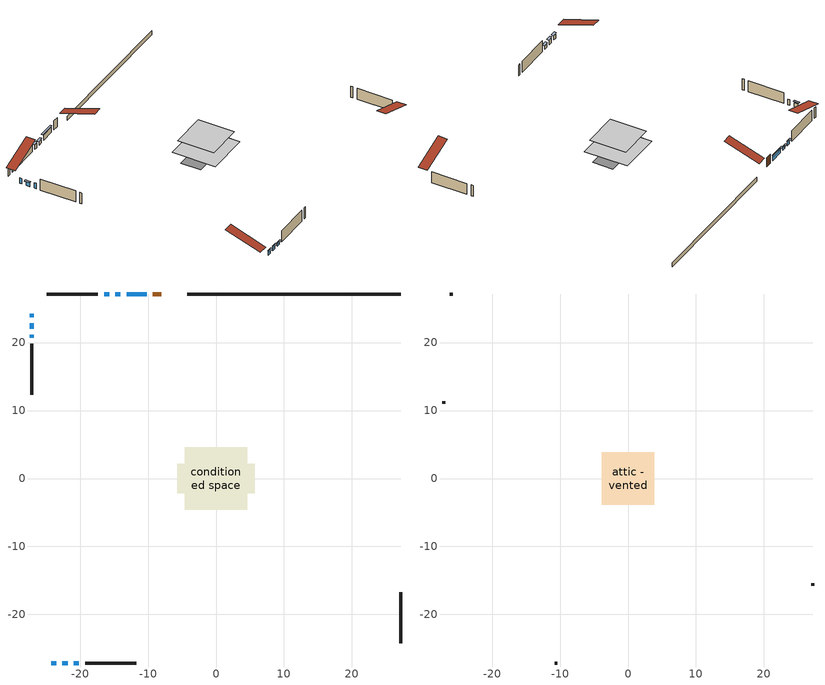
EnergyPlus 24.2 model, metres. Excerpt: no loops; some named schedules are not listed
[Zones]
conditioned space
 floor adiabatic (Floor2 construction): -3.51,-3.51 -3.51,3.51 3.51,3.51 3.51,-3.51 z0.91
 floor adiabatic (AdiabaticFloorConstruction): -4.58,-4.58 -4.58,4.58 4.58,4.58 4.58,-4.58 z0.91
 floor foundation (Slab1 construction): -5.68,-2.17 -5.68,2.17 5.68,2.17 5.68,-2.17 z0
 wall outside (AdiabaticWallConstruction 1): -8.09,27.15 -9.27,27.15 z0.91:2.94
 wall outside (AdiabaticWallConstruction): -27.15,24.25 -27.15,23.74 / -27.15,21.12 -27.15,20.74 z0.91:2.13; -27.15,22.81 -27.15,22.05 / -15.74,27.15 -16.45,27.15 / -22.61,-27.15 -21.85,-27.15 z0.91:1.88; -10.2,27.15 -13.15,27.15 z0.91:2.08; -14.07,27.15 -14.81,27.15 / -20.92,-27.15 -20.18,-27.15 z0.91:1.62; -24.25,-27.15 -23.54,-27.15 z0.91:1.83
 wall outside (Wall1 construction): -17.38,27.15 -24.89,27.15 / -19.25,-27.15 -11.74,-27.15 / -27.15,19.82 -27.15,12.31 / 27.15,-24.25 27.15,-16.74 z0.91:3.35
 wall foundation (FoundationWall1 construction): 27.15,27.15 -4.26,27.15 z0:0.91
 window (WindowConstruction 7): -27.15,24.25 -27.15,23.74 z0.91:2.13
 window (WindowConstruction 6): -27.15,22.81 -27.15,22.05 z0.91:1.88
 window (WindowConstruction 8): -27.15,21.12 -27.15,20.75 z0.91:2.13
 window (WindowConstruction): -10.2,27.15 -13.14,27.15 z0.91:2.08
 window (WindowConstruction 1): -14.07,27.15 -14.81,27.15 z0.91:1.62
 window (WindowConstruction 2): -15.74,27.15 -16.45,27.15 z0.91:1.88
 window (WindowConstruction 3): -24.25,-27.15 -23.54,-27.15 z0.91:1.82
 window (WindowConstruction 4): -22.61,-27.15 -21.85,-27.15 z0.91:1.88
 window (WindowConstruction 5): -20.92,-27.15 -20.18,-27.15 z0.91:1.62
 door (Door): -8.09,27.15 -9.27,27.15 z0.91:2.94
 ceiling adiabatic (AdiabaticFloorConstruction): 4.58,-4.58 4.58,4.58 -4.58,4.58 -4.58,-4.58 z0.91
attic - vented
 floor to conditioned space (Floor1 construction Reversed): -3.84,-3.84 -3.84,3.84 3.84,3.84 3.84,-3.84 z3.35
 wall outside (Wall2 construction): -25.82,27.15 -26.22,27.15 / -10.81,-27.15 -10.41,-27.15 / -27.15,11.38 -27.15,10.98 / 27.15,-15.81 27.15,-15.41 z0.91:3.35
 roof outside (Roof1 construction): -7.16,27.15,3.35 -7.16,19.67,5.84 -5.19,19.67,5.84 -5.19,27.15,3.35; -25.18,-27.15,3.35 -25.18,-19.67,5.84 -27.15,-19.67,5.84 -27.15,-27.15,3.35; -27.15,25.18,3.35 -19.67,25.18,5.84 -19.67,27.15,5.84 -27.15,27.15,3.35; 27.15,-25.18,3.35 19.67,-25.18,5.84 19.67,-27.15,5.84 27.15,-27.15,3.35
shading: -27.15,21.85 -27.15,23.01 -27.56,23.01 -27.56,21.85 z2.08; -13.35,27.15 -10,27.15 -10,27.56 -13.35,27.56 z2.28; -15.01,27.15 -13.87,27.15 -13.87,27.56 -15.01,27.56 z1.82; -16.65,27.15 -15.54,27.15 -15.54,27.56 -16.65,27.56 z2.08; -23.34,-27.15 -24.45,-27.15 -24.45,-27.56 -23.34,-27.56 z2.03; -21.65,-27.15 -22.81,-27.15 -22.81,-27.56 -21.65,-27.56 z2.08; -19.98,-27.15 -21.12,-27.15 -21.12,-27.56 -19.98,-27.56 z1.82
[Building]
Building 1: Terrain=Suburbs
[Site:Location]
Muskoka_ON: Latitude {deg}=44.97; Longitude {deg}=-79.3; Time Zone {hr}=-5; Elevation {m}=282; Keep Site Location Information=Yes
[Site:GroundTemperature:Shallow]
1.23063, -0.843289, -1.00938, -0.0251953, 3.92574, 7.85827, 11.2676, 13.4273, 13.6107, 11.8542, 8.53183, 4.71994
[Site:WaterMainsTemperature]
Calculation Method=Schedule; Temperature Schedule=mains temperature schedule
[Material] Roughness=Rough; Thermal Absorptance=0.9
Name | Thickness {m} | Conductivity {W/m-K} | Density {kg/m3} | Specific Heat {J/kg-K} | Solar Absorptance | Visible Absorptance
asphalt or fiberglass shingles | 0.00635 | 0.162714 | 1121.4 | 1465.45 | 0.4 | 0.4
ceiling loosefill ins | 0.0846667 | 0.0480833 | 16.02 | 1046.75 | 0.7 | 0.7
ceiling stud and cavity | 0.1397 | 0.0963999 | 65.682 | 1177.47 | 0.7 | 0.7
concrete 4.0 in. | 0.1016 | 1.803125 | 2242.8 | 837.4 | 0.7 | 0.7
concrete 8.0 in. | 0.2032 | 1.803125 | 2242.8 | 837.4 | 0.7 | 0.7
door material | 0.04445 | 0.0451087 | 512.64 | 1214.23 | 0.7 | 0.7
exterior vertical ins | 0.0826467 | 0.029427 | 32.04 | 1214.23 | 0.7 | 0.7
floor covering | 0.0127 | 9.015625 | 54.468 | 1339.84 | 0.6 | 0.6
floor covering 1 | 0.0127 | 0.0433444 | 54.468 | 1339.84 | 0.6 | 0.6
floor rigid ins; wall rigid ins 1 | 0.512978 | 0.029427 | 32.04 | 1214.23 | 0.7 | 0.7
floor stud and cavity | 0.0889 | 0.342986 | 50.32683 | 1063.81 | 0.7 | 0.7
floor stud and cavity 1 | 0.1397 | 1.75129 | 37.0049 | 1207.88 | 0.7 | 0.7
furniture material conditioned space 1 | 0.1524 | 0.115458 | 640.8 | 1214.23 | 0.6 | 0.6
gypsum board | 0.0127 | 0.160291 | 801 | 837.4 | 0.6 | 0.6
gypsum board 1 | 0.0127 | 0.160291 | 801 | 837.4 | 0.7 | 0.7
osb sheathing 0.5 in. | 0.0127 | 0.115458 | 512.64 | 1214.23 | 0.7 | 0.7
osb sheathing 0.75 in. | 0.01905 | 0.115458 | 512.64 | 1214.23 | 0.7 | 0.7
wall rigid ins | 0.051816 | 0.029427 | 32.04 | 1214.23 | 0.7 | 0.7
wall stud and cavity | 0.1397 | 0.132231 | 139.0536 | 1170.24 | 0.7 | 0.7
wall stud and cavity 1 | 0.0889 | 6.9971 | 50.32683 | 1063.81 | 0.6 | 0.6
wall stud and cavity 2 | 0.0889 | 0.380278 | 52.3479 | 1209.89 | 0.7 | 0.7
wall stud and cavity 3 | 0.0889 | 0.391764 | 83.0341 | 1211.67 | 0.7 | 0.7
wood siding | 0.0254 | 0.102417 | 544.68 | 1172.36 | 0.4 | 0.4
wood siding 1 | 0.00254 | 0.102417 | 544.68 | 1172.36 | 0.4 | 0.4
wood siding 2; wood siding 3 | 0.0254 | 0.102417 | 544.68 | 1172.36 | 0.7 | 0.7
[WindowMaterial:SimpleGlazingSystem]
Name | U-Factor {W/m2-K} | Solar Heat Gain Coefficient
WindowMaterial | 1.82945 | 0.52
WindowMaterial 1 | 2.00661 | 0.43
WindowMaterial 2 | 1.96402 | 0.45
WindowMaterial 3 | 1.97197 | 0.44
WindowMaterial 4 | 1.950393 | 0.45
WindowMaterial 5 | 1.82945 | 0.51
WindowMaterial 6 | 1.85443 | 0.5
[Construction]
AdiabaticFloorConstruction: floor stud and cavity 1, floor rigid ins, osb sheathing 0.75 in., floor covering 1
AdiabaticWallConstruction: wood siding 2, wall rigid ins 1, wall stud and cavity 2, gypsum board
AdiabaticWallConstruction 1: wood siding 3, wall rigid ins 1, wall stud and cavity 2, gypsum board
Door: door material
Floor1 construction Reversed: gypsum board, ceiling stud and cavity, ceiling loosefill ins
Floor2 construction: floor stud and cavity, floor covering
FoundationWall1 construction: concrete 8.0 in., gypsum board 1
furniture construction conditioned space 1: furniture material conditioned space 1
PartitionWallConstruction: gypsum board, wall stud and cavity 3, gypsum board
Roof1 construction: asphalt or fiberglass shingles
Slab1 construction: concrete 4.0 in.
Wall1 construction: wood siding, wall rigid ins, osb sheathing 0.5 in., wall stud and cavity, gypsum board
Wall2 construction: wood siding 1, wall stud and cavity 1
WindowConstruction: WindowMaterial
WindowConstruction 1; WindowConstruction 5: WindowMaterial 1
WindowConstruction 2: WindowMaterial 2
WindowConstruction 3: WindowMaterial 3
WindowConstruction 4; WindowConstruction 6: WindowMaterial 4
WindowConstruction 7: WindowMaterial 5
WindowConstruction 8: WindowMaterial 6
[Zone] Multiplier=1; Part of Total Floor Area=Yes
Name | Volume {m3}
attic - vented | 23.8305
conditioned space | 145.4
[Space]
Name | Zone | Volume {m3}
attic - vented 1 | attic - vented | 23.8305
conditioned space 1 | conditioned space | 145.4
[ZoneInfiltration:EffectiveLeakageArea]
infil attic - vented 1: Zone or Space=attic - vented 1; Schedule=Always On Discrete; Effective Air Leakage Area {cm2}=2396.34; Stack Coefficient=0.000342846; Wind Coefficient=1.25103e-05
[ZoneMixing]
whole house fan mix: Zone or Space=attic - vented; Schedule=Always On Continuous; Design Flow Rate Calculation Method=Flow/Zone; Design Flow Rate {m3/s}=0; Source Zone or Space=conditioned space
[SurfaceProperty:ExposedFoundationPerimeter]
Slab1: Exposed Perimeter Calculation Method=TotalExposedPerimeter; Total Exposed Perimeter {m}=31.407
[InternalMass] Zone or ZoneList=conditioned space; Space or SpaceList=conditioned space 1
Name | Construction | Surface Area {m2}
furniture mass conditioned space 1 | furniture construction conditioned space 1 | 73.0961
partition wall mass | PartitionWallConstruction | 133.37
[Lights]
interior lighting: Zone or ZoneList or Space or SpaceList=conditioned space 1; Schedule=interior lighting schedule; Design Level Calculation Method=LightingLevel; Lighting Level {W}=343.2; Return Air Fraction=0; Fraction Radiant=0.6; Fraction Visible=0.2; Fraction Replaceable=1
[People]
occupants: Zone or ZoneList or Space or SpaceList=conditioned space 1; Number of People Schedule=occupants schedule; Number of People Calculation Method=People; Number of People=3; Fraction Radiant=0.314171; Sensible Heat Fraction=0.56303; Activity Level Schedule=occupants activity schedule; Carbon Dioxide Generation Rate {m3/s-W}=0; Enable ASHRAE 55 Comfort Warnings=No; Mean Radiant Temperature Calculation Type=EnclosureAveraged
[ElectricEquipment] Zone or ZoneList or Space or SpaceList=conditioned space 1; Design Level Calculation Method=EquipmentLevel
Name | Schedule | Design Level {W} | Fraction Latent | Fraction Radiant | Fraction Lost
clothes dryer | clothes dryer schedule | 140.772 | 0.015 | 0.081 | 0.85
clothes washer | clothes washer schedule | 32.1985 | 0.03 | 0.162 | 0.7
cooking range | cooking range schedule | 215.147 | 0.08 | 0.432 | 0.2
dishwasher | dishwasher schedule | 66.8632 | 0.3 | 0.18 | 0.4
fridge | fridge schedule | 72.9452 | 0 | 0.6 | 0
mech vent house fan | mech vent house fan schedule | 0.95 | 0 | 0 | 1
mech vent house fan cfis | mech vent house fan cfis schedule | 0 | 0 | 0 | 0
misc plug loads | misc plug loads schedule | 494.7 | 0.045 | 0.513 | 0.1
whole house fan | Always On Discrete | 0 | 0 | 0 | 1
[OtherEquipment] Zone or ZoneList or Space or SpaceList=conditioned space 1; Design Level Calculation Method=EquipmentLevel
Name | Fuel Type | Schedule | Design Level {W} | Fraction Latent | Fraction Radiant | Fraction Lost
clothes dryer 1 | Electricity | clothes dryer schedule | 0 | 0.015 | 0.081 | 0.85
cooking range 1 | Electricity | cooking range schedule | 0 | 0.08 | 0.432 | 0.2
general water use latent | None | general water use schedule | 62.594 | 1 | 0 | 0
general water use sensible | None | general water use schedule | -61.6891 | 0 | 0.6 | 0
mech vent house fan latent load | None | Always On Discrete | 0 | 1 | 0 | 0
mech vent house fan sensible load | None | Always On Discrete | 0 | 0 | 0 | 0
water heater energy adjustment1 | Electricity | Always On Discrete | 0.01 | 0 | 0 | 1
[ZoneInfiltration:DesignFlowRate] Zone or ZoneList or Space or SpaceList=conditioned space 1; Schedule=Always On Discrete; Design Flow Rate Calculation Method=Flow/Zone; Design Flow Rate {m3/s}=0
infil flow; natural vent flow; whole house fan flow
[AvailabilityManager:Scheduled]
furnace airloop Availability Manager: Schedule=Always On Discrete
[Foundation:Kiva]
Foundation Kiva 1: Initial Indoor Air Temperature {C}=18; Wall Height Above Grade {m}=0.910011; Wall Depth Below Slab {m}=0.2032; Custom Block Material Name 1=exterior vertical ins; Custom Block Depth 1 {m}=0.910011; Custom Block X Position 1 {m}=0.2159; Custom Block Z Position 1 {m}=0
[Foundation:Kiva:Settings]
Soil Conductivity {W/m-K}=0.849921; Soil Density {kg/m3}=1842.3; Soil Specific Heat {J/kg-K}=418.7; Ground Solar Absorptivity=0.9; Ground Thermal Absorptivity=0.9; Ground Surface Roughness {m}=0.03; Far-Field Width {m}=40; Deep-Ground Boundary Condition=ZeroFlux; Deep-Ground Depth {m}=40; Minimum Cell Dimension {m}=0.2; Maximum Cell Growth Coefficient=3; Simulation Timestep=Timestep
[Exterior:Lights]
exterior lighting: Schedule=exterior lighting schedule; Design Level {W}=75.6
[EnergyManagementSystem:GlobalVariable]
furnace_airloop_Fan_RTF
infil_program_Qfan
infil_program_Qinf
natural_vent_program_Qnv
natural_vent_program_Qwhf
[EnergyManagementSystem:Sensor]
Name | Output:Variable or Output:Meter Index Key | Output:Variable or Output:Meter
airflow_gain | infil flow | Infiltration Sensible Heat Gain Energy
airflow_gain_1 | natural vent flow | Infiltration Sensible Heat Gain Energy
airflow_gain_2 | whole house fan flow | Infiltration Sensible Heat Gain Energy
airflow_loss | infil flow | Infiltration Sensible Heat Loss Energy
airflow_loss_1 | natural vent flow | Infiltration Sensible Heat Loss Energy
airflow_loss_2 | whole house fan flow | Infiltration Sensible Heat Loss Energy
clg_load_cond |  | Cooling:EnergyTransfer:Zone:CONDITIONED SPACE
clg_sp_s; clg_sp_s_1 | cooling setpoint | Schedule Value
clothes_dryer_exhaust_0_sch_s | clothes dryer exhaust 0 schedule | Schedule Value
cool_season | cooling season schedule | Schedule Value
htg_load_cond |  | Heating:EnergyTransfer:Zone:CONDITIONED SPACE
htg_sp_s; htg_sp_s_1 | heating setpoint | Schedule Value
ig_ee_conv | clothes dryer | Electric Equipment Convective Heating Energy
ig_ee_conv_2 | cooking range | Electric Equipment Convective Heating Energy
ig_ee_conv_4 | fridge | Electric Equipment Convective Heating Energy
ig_ee_conv_5 | misc plug loads | Electric Equipment Convective Heating Energy
ig_ee_conv_6 | whole house fan | Electric Equipment Convective Heating Energy
ig_ee_rad | clothes dryer | Electric Equipment Radiant Heating Energy
ig_ee_rad_2 | cooking range | Electric Equipment Radiant Heating Energy
ig_ee_rad_4 | fridge | Electric Equipment Radiant Heating Energy
ig_ee_rad_5 | misc plug loads | Electric Equipment Radiant Heating Energy
ig_ee_rad_6 | whole house fan | Electric Equipment Radiant Heating Energy
ig_lgt_conv | interior lighting | Lights Convective Heating Energy
ig_lgt_rad | interior lighting | Lights Radiant Heating Energy
ig_lgt_vis | interior lighting | Lights Visible Radiation Heating Energy
ig_oe_conv | clothes dryer 1 | Other Equipment Convective Heating Energy
ig_oe_conv_1 | cooking range 1 | Other Equipment Convective Heating Energy
ig_oe_conv_2 | general water use latent | Other Equipment Convective Heating Energy
ig_oe_conv_3 | general water use sensible | Other Equipment Convective Heating Energy
ig_oe_conv_4 | water heater energy adjustment1 | Other Equipment Convective Heating Energy
ig_oe_rad | clothes dryer 1 | Other Equipment Radiant Heating Energy
ig_oe_rad_1 | cooking range 1 | Other Equipment Radiant Heating Energy
ig_oe_rad_2 | general water use latent | Other Equipment Radiant Heating Energy
ig_oe_rad_3 | general water use sensible | Other Equipment Radiant Heating Energy
ig_oe_rad_4 | water heater energy adjustment1 | Other Equipment Radiant Heating Energy
ig_ppl_conv | occupants | People Convective Heating Energy
ig_ppl_rad | occupants | People Radiant Heating Energy
im_conv | furniture mass conditioned space 1 | Surface Inside Face Convection Heat Gain Energy
im_conv_1 | partition wall mass | Surface Inside Face Convection Heat Gain Energy
im_ig | furniture mass conditioned space 1 | Surface Inside Face Internal Gains Radiation Heat Gain Energy
im_ig_1 | partition wall mass | Surface Inside Face Internal Gains Radiation Heat Gain Energy
im_lgt | furniture mass conditioned space 1 | Surface Inside Face Lights Radiation Heat Gain Energy
im_lgt_1 | partition wall mass | Surface Inside Face Lights Radiation Heat Gain Energy
im_sol | furniture mass conditioned space 1 | Surface Inside Face Solar Radiation Heat Gain Energy
im_sol_1 | partition wall mass | Surface Inside Face Solar Radiation Heat Gain Energy
im_surf | furniture mass conditioned space 1 | Surface Inside Face Net Surface Thermal Radiation Heat Gain Energy
im_surf_1 | partition wall mass | Surface Inside Face Net Surface Thermal Radiation Heat Gain Energy
mv_conv | mech vent house fan | Electric Equipment Convective Heating Energy
mv_conv_1 | mech vent house fan cfis | Electric Equipment Convective Heating Energy
mv_conv_2 | mech vent house fan latent load | Other Equipment Convective Heating Energy
mv_conv_3 | mech vent house fan sensible load | Other Equipment Convective Heating Energy
mv_rad | mech vent house fan | Electric Equipment Radiant Heating Energy
mv_rad_1 | mech vent house fan cfis | Electric Equipment Radiant Heating Energy
mv_rad_2 | mech vent house fan latent load | Other Equipment Radiant Heating Energy
mv_rad_3 | mech vent house fan sensible load | Other Equipment Radiant Heating Energy
natural_vent_s | natural vent schedule | Schedule Value
out_pb_s |  | Site Outdoor Air Barometric Pressure
out_wt_s |  | Site Outdoor Air Humidity Ratio
site_vw_s |  | Site Wind Speed
ss_back_out | Window1 | Surface Window Shortwave from Zone Back Out Window Heat Transfer Rate
ss_back_out_1 | Window10 | Surface Window Shortwave from Zone Back Out Window Heat Transfer Rate
ss_back_out_2 | Window2 | Surface Window Shortwave from Zone Back Out Window Heat Transfer Rate
ss_back_out_3 | Window3 | Surface Window Shortwave from Zone Back Out Window Heat Transfer Rate
ss_back_out_4 | Window4 | Surface Window Shortwave from Zone Back Out Window Heat Transfer Rate
ss_back_out_5 | Window6 | Surface Window Shortwave from Zone Back Out Window Heat Transfer Rate
ss_back_out_6 | Window7 | Surface Window Shortwave from Zone Back Out Window Heat Transfer Rate
ss_back_out_7 | Window8 | Surface Window Shortwave from Zone Back Out Window Heat Transfer Rate
ss_back_out_8 | Window9 | Surface Window Shortwave from Zone Back Out Window Heat Transfer Rate
ss_conv | Door1 | Surface Inside Face Convection Heat Gain Energy
ss_conv_1 | Window1 | Surface Inside Face Convection Heat Gain Energy
ss_conv_2 | Window10 | Surface Inside Face Convection Heat Gain Energy
ss_conv_3 | Window2 | Surface Inside Face Convection Heat Gain Energy
ss_conv_4 | Window3 | Surface Inside Face Convection Heat Gain Energy
ss_conv_5 | Window4 | Surface Inside Face Convection Heat Gain Energy
ss_conv_6 | Window6 | Surface Inside Face Convection Heat Gain Energy
ss_conv_7 | Window7 | Surface Inside Face Convection Heat Gain Energy
ss_conv_8 | Window8 | Surface Inside Face Convection Heat Gain Energy
ss_conv_9 | Window9 | Surface Inside Face Convection Heat Gain Energy
ss_ig | Door1 | Surface Inside Face Internal Gains Radiation Heat Gain Energy
ss_ig_1 | Window1 | Surface Inside Face Internal Gains Radiation Heat Gain Energy
ss_ig_2 | Window10 | Surface Inside Face Internal Gains Radiation Heat Gain Energy
ss_ig_3 | Window2 | Surface Inside Face Internal Gains Radiation Heat Gain Energy
ss_ig_4 | Window3 | Surface Inside Face Internal Gains Radiation Heat Gain Energy
ss_ig_5 | Window4 | Surface Inside Face Internal Gains Radiation Heat Gain Energy
ss_ig_6 | Window6 | Surface Inside Face Internal Gains Radiation Heat Gain Energy
ss_ig_7 | Window7 | Surface Inside Face Internal Gains Radiation Heat Gain Energy
ss_ig_8 | Window8 | Surface Inside Face Internal Gains Radiation Heat Gain Energy
ss_ig_9 | Window9 | Surface Inside Face Internal Gains Radiation Heat Gain Energy
ss_lgt | Door1 | Surface Inside Face Lights Radiation Heat Gain Energy
ss_sol | Door1 | Surface Inside Face Solar Radiation Heat Gain Energy
ss_surf | Door1 | Surface Inside Face Net Surface Thermal Radiation Heat Gain Energy
ss_surf_1 | Window1 | Surface Inside Face Net Surface Thermal Radiation Heat Gain Energy
ss_surf_2 | Window10 | Surface Inside Face Net Surface Thermal Radiation Heat Gain Energy
ss_surf_3 | Window2 | Surface Inside Face Net Surface Thermal Radiation Heat Gain Energy
ss_surf_4 | Window3 | Surface Inside Face Net Surface Thermal Radiation Heat Gain Energy
ss_surf_5 | Window4 | Surface Inside Face Net Surface Thermal Radiation Heat Gain Energy
ss_surf_6 | Window6 | Surface Inside Face Net Surface Thermal Radiation Heat Gain Energy
ss_surf_7 | Window7 | Surface Inside Face Net Surface Thermal Radiation Heat Gain Energy
ss_surf_8 | Window8 | Surface Inside Face Net Surface Thermal Radiation Heat Gain Energy
ss_surf_9 | Window9 | Surface Inside Face Net Surface Thermal Radiation Heat Gain Energy
ss_trans_in | Window1 | Surface Window Transmitted Solar Radiation Rate
ss_trans_in_1 | Window10 | Surface Window Transmitted Solar Radiation Rate
ss_trans_in_2 | Window2 | Surface Window Transmitted Solar Radiation Rate
ss_trans_in_3 | Window3 | Surface Window Transmitted Solar Radiation Rate
ss_trans_in_4 | Window4 | Surface Window Transmitted Solar Radiation Rate
ss_trans_in_5 | Window6 | Surface Window Transmitted Solar Radiation Rate
ss_trans_in_6 | Window7 | Surface Window Transmitted Solar Radiation Rate
ss_trans_in_7 | Window8 | Surface Window Transmitted Solar Radiation Rate
ss_trans_in_8 | Window9 | Surface Window Transmitted Solar Radiation Rate
ss_trans_out | Window1 | Surface Inside Face Initial Transmitted Diffuse Transmitted Out Window Solar Radiation Rate
ss_trans_out_1 | Window10 | Surface Inside Face Initial Transmitted Diffuse Transmitted Out Window Solar Radiation Rate
ss_trans_out_2 | Window2 | Surface Inside Face Initial Transmitted Diffuse Transmitted Out Window Solar Radiation Rate
ss_trans_out_3 | Window3 | Surface Inside Face Initial Transmitted Diffuse Transmitted Out Window Solar Radiation Rate
ss_trans_out_4 | Window4 | Surface Inside Face Initial Transmitted Diffuse Transmitted Out Window Solar Radiation Rate
ss_trans_out_5 | Window6 | Surface Inside Face Initial Transmitted Diffuse Transmitted Out Window Solar Radiation Rate
ss_trans_out_6 | Window7 | Surface Inside Face Initial Transmitted Diffuse Transmitted Out Window Solar Radiation Rate
ss_trans_out_7 | Window8 | Surface Inside Face Initial Transmitted Diffuse Transmitted Out Window Solar Radiation Rate
ss_trans_out_8 | Window9 | Surface Inside Face Initial Transmitted Diffuse Transmitted Out Window Solar Radiation Rate
s_conv | Floor1 | Surface Inside Face Convection Heat Gain Energy
s_conv_1 | Floor2 | Surface Inside Face Convection Heat Gain Energy
s_conv_2 | FoundationWall1 | Surface Inside Face Convection Heat Gain Energy
s_conv_3 | inferred conditioned ceiling | Surface Inside Face Convection Heat Gain Energy
s_conv_4 | inferred conditioned floor | Surface Inside Face Convection Heat Gain Energy
s_conv_5 | Slab1 | Surface Inside Face Convection Heat Gain Energy
s_conv_6 | Wall1:0 | Surface Inside Face Convection Heat Gain Energy
s_conv_7 | Wall1:180 | Surface Inside Face Convection Heat Gain Energy
s_conv_8 | Wall1:270 | Surface Inside Face Convection Heat Gain Energy
s_conv_9 | Wall1:90 | Surface Inside Face Convection Heat Gain Energy
s_ig | Floor1 | Surface Inside Face Internal Gains Radiation Heat Gain Energy
s_ig_1 | Floor2 | Surface Inside Face Internal Gains Radiation Heat Gain Energy
s_ig_2 | FoundationWall1 | Surface Inside Face Internal Gains Radiation Heat Gain Energy
s_ig_3 | inferred conditioned ceiling | Surface Inside Face Internal Gains Radiation Heat Gain Energy
s_ig_4 | inferred conditioned floor | Surface Inside Face Internal Gains Radiation Heat Gain Energy
s_ig_5 | Slab1 | Surface Inside Face Internal Gains Radiation Heat Gain Energy
s_ig_6 | Wall1:0 | Surface Inside Face Internal Gains Radiation Heat Gain Energy
s_ig_7 | Wall1:180 | Surface Inside Face Internal Gains Radiation Heat Gain Energy
s_ig_8 | Wall1:270 | Surface Inside Face Internal Gains Radiation Heat Gain Energy
s_ig_9 | Wall1:90 | Surface Inside Face Internal Gains Radiation Heat Gain Energy
s_lgt | Floor1 | Surface Inside Face Lights Radiation Heat Gain Energy
s_lgt_1 | Floor2 | Surface Inside Face Lights Radiation Heat Gain Energy
s_lgt_2 | FoundationWall1 | Surface Inside Face Lights Radiation Heat Gain Energy
s_lgt_3 | inferred conditioned ceiling | Surface Inside Face Lights Radiation Heat Gain Energy
s_lgt_4 | inferred conditioned floor | Surface Inside Face Lights Radiation Heat Gain Energy
s_lgt_5 | Slab1 | Surface Inside Face Lights Radiation Heat Gain Energy
s_lgt_6 | Wall1:0 | Surface Inside Face Lights Radiation Heat Gain Energy
s_lgt_7 | Wall1:180 | Surface Inside Face Lights Radiation Heat Gain Energy
s_lgt_8 | Wall1:270 | Surface Inside Face Lights Radiation Heat Gain Energy
s_lgt_9 | Wall1:90 | Surface Inside Face Lights Radiation Heat Gain Energy
s_sol | Floor1 | Surface Inside Face Solar Radiation Heat Gain Energy
s_sol_1 | Floor2 | Surface Inside Face Solar Radiation Heat Gain Energy
s_sol_2 | FoundationWall1 | Surface Inside Face Solar Radiation Heat Gain Energy
s_sol_3 | inferred conditioned ceiling | Surface Inside Face Solar Radiation Heat Gain Energy
s_sol_4 | inferred conditioned floor | Surface Inside Face Solar Radiation Heat Gain Energy
s_sol_5 | Slab1 | Surface Inside Face Solar Radiation Heat Gain Energy
s_sol_6 | Wall1:0 | Surface Inside Face Solar Radiation Heat Gain Energy
s_sol_7 | Wall1:180 | Surface Inside Face Solar Radiation Heat Gain Energy
s_sol_8 | Wall1:270 | Surface Inside Face Solar Radiation Heat Gain Energy
s_sol_9 | Wall1:90 | Surface Inside Face Solar Radiation Heat Gain Energy
s_surf | Floor1 | Surface Inside Face Net Surface Thermal Radiation Heat Gain Energy
s_surf_1 | Floor2 | Surface Inside Face Net Surface Thermal Radiation Heat Gain Energy
s_surf_2 | FoundationWall1 | Surface Inside Face Net Surface Thermal Radiation Heat Gain Energy
s_surf_3 | inferred conditioned ceiling | Surface Inside Face Net Surface Thermal Radiation Heat Gain Energy
s_surf_4 | inferred conditioned floor | Surface Inside Face Net Surface Thermal Radiation Heat Gain Energy
s_surf_5 | Slab1 | Surface Inside Face Net Surface Thermal Radiation Heat Gain Energy
s_surf_6 | Wall1:0 | Surface Inside Face Net Surface Thermal Radiation Heat Gain Energy
s_surf_7 | Wall1:180 | Surface Inside Face Net Surface Thermal Radiation Heat Gain Energy
s_surf_8 | Wall1:270 | Surface Inside Face Net Surface Thermal Radiation Heat Gain Energy
s_surf_9 | Wall1:90 | Surface Inside Face Net Surface Thermal Radiation Heat Gain Energy
[EnergyManagementSystem:Actuator]
fridge_schedule_act: Actuated Component Unique=fridge schedule; Actuated Component Type=Schedule:Constant; Actuated Component Control Type=Schedule Value
